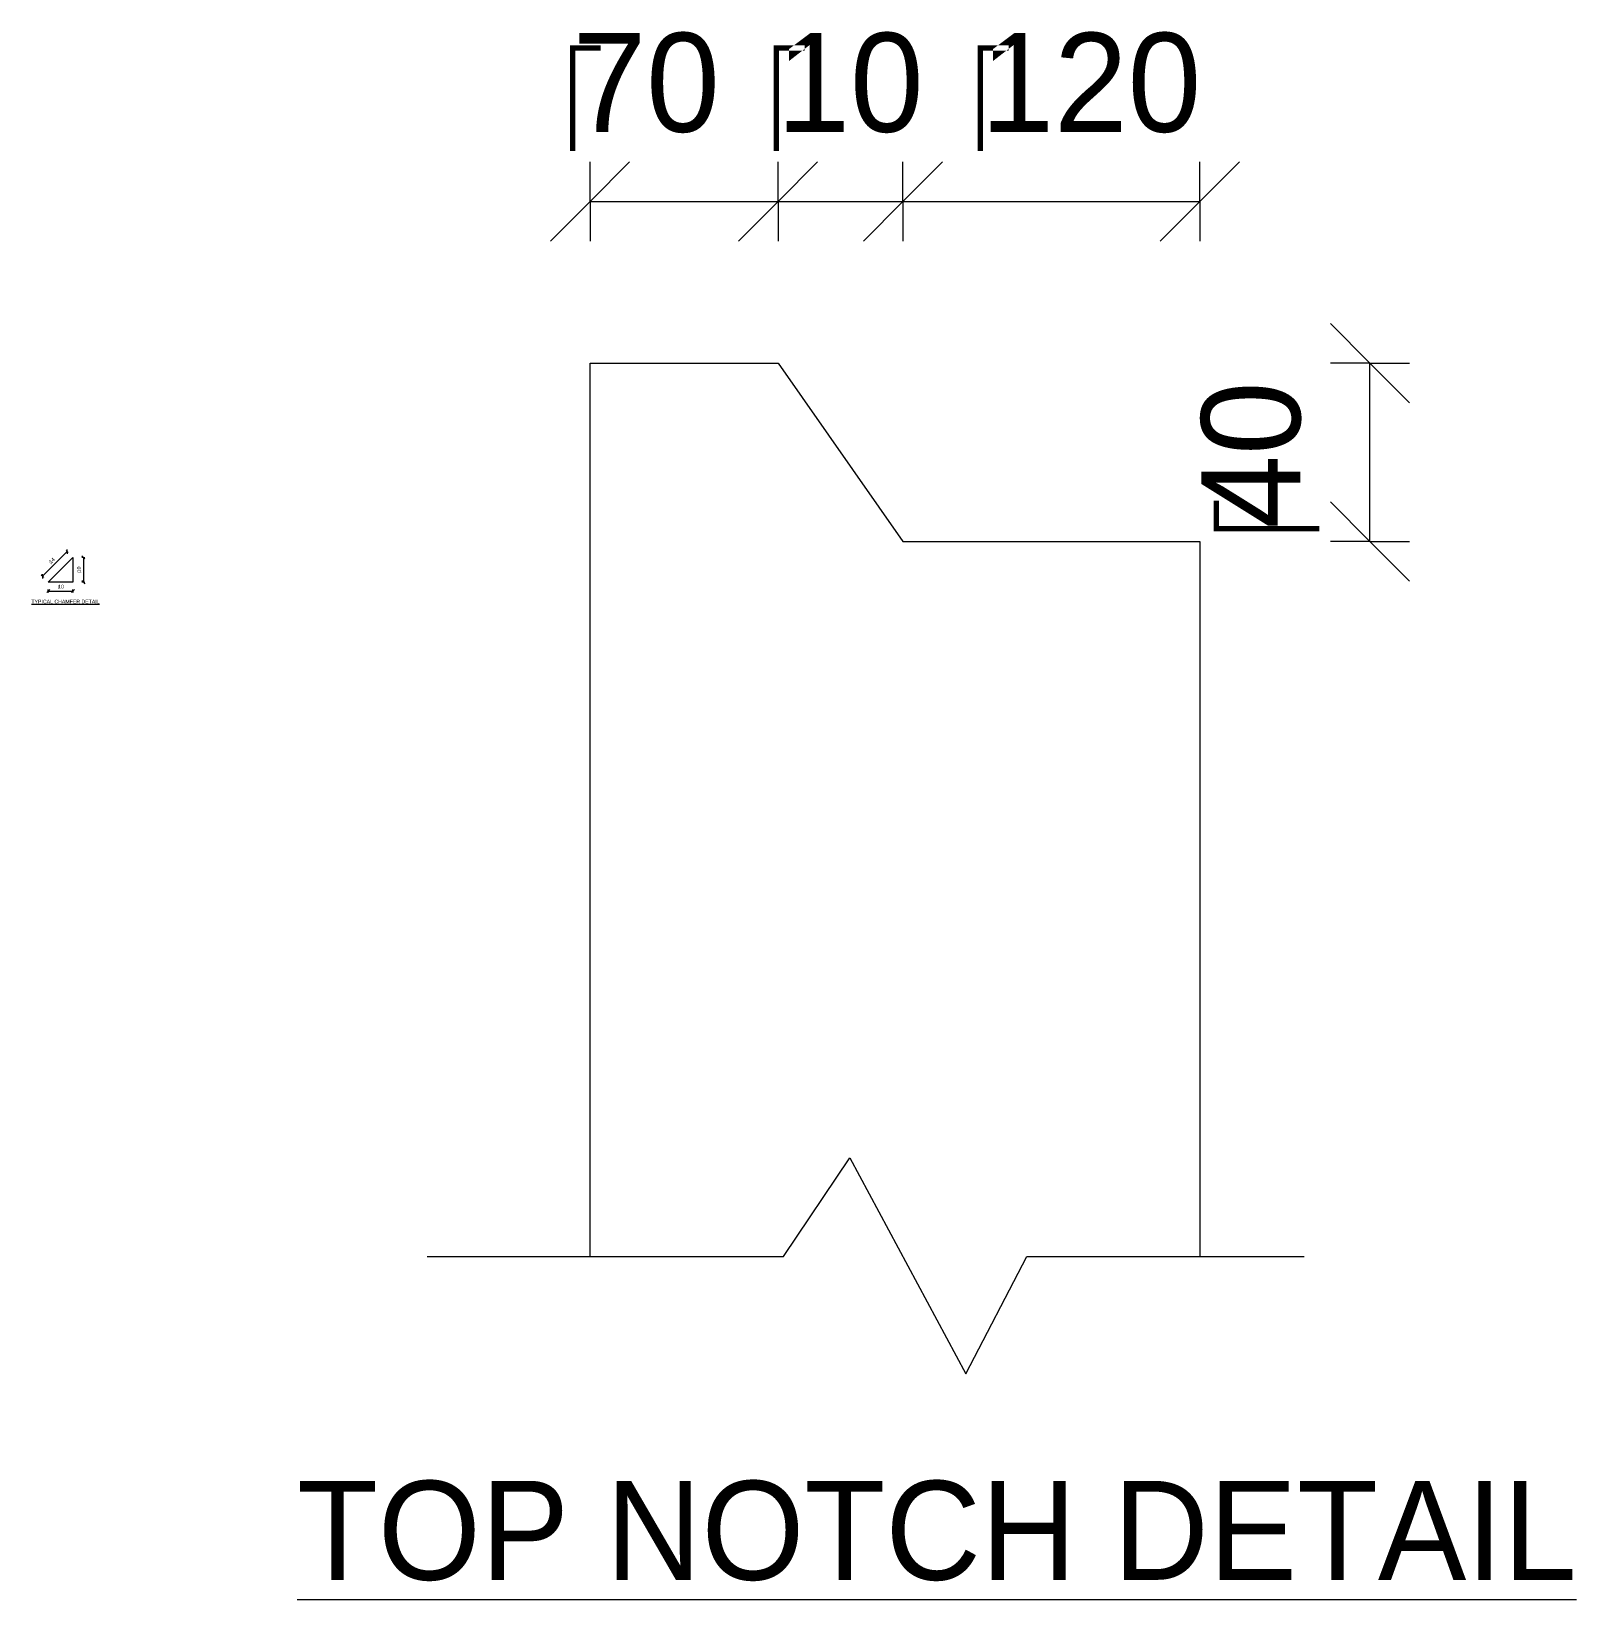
# Model space of a CAD drawing. Header units: millimetres. Extents: x 17731 to 34869, y 1067 to 18539.
# Drawn here: x 31747 to 34869, y 1067 to 4236 of the extents above; entities that cross this region are included whole.
import ezdxf

# ---------------------------------------------------------------- set-up
doc = ezdxf.new("R2010")
doc.units = ezdxf.units.MM
for name, color, linetype, lineweight in [('A-ANNO-DIMS', 211, 'Continuous', 9), ('A-ANNO-DIMS-3', 211, 'Continuous', 9), ('A-ANNO-DIMS-80', 211, 'Continuous', 9), ('A-DETL-THIN', 151, 'Continuous', 18), ('G-ANNO-TEXT', 231, 'Continuous', 9)]:
    doc.layers.add(name, color=color, linetype=linetype, lineweight=lineweight)
doc.styles.add('Arial_3', font='arial.ttf', dxfattribs={"height": 7.5})
doc.styles.add('Nirmala UI Semilight_3', font='NirmalaS.ttf', dxfattribs={"height": 7.5})
doc.styles.add('Nirmala UI Semilight_4', font='NirmalaS.ttf', dxfattribs={"height": 200})
doc.styles.add('Nirmala UI Semilight_5', font='NirmalaS.ttf', dxfattribs={"height": 200})
doc.dimstyles.new('Arrow_Filled_-_2_5_NI_UI_5', dxfattribs={"dimscale": 304.8, "dimtxt": 7.85523, "dimasz": 0.019685, "dimexe": 0.009843, "dimexo": 0.0625, "dimgap": 0.009843, "dimtad": 1, "dimdec": 4, "dimzin": 0, "dimdsep": 46, "dimtxsty": 'Nirmala UI Semilight_3', "dimblk1": 'OBLIQUE', "dimblk2": 'OBLIQUE', "dimsah": 1, "dimcen": 0.09, "dimazin": 0, "dimtfac": 1, "dimtdec": 4, "dimtix": 1, "dimtmove": 0, "dimatfit": 3, "dimfxl": 0.009843, "dimfxlon": 1, "dimtvp": 1, "dimtolj": 1, "dimtzin": 0, "dimarcsym": 2})
doc.dimstyles.new('Arrow_Filled_-_2_5_NI_UI_6', dxfattribs={"dimscale": 304.8, "dimtxt": 209.472789, "dimasz": 0.524934, "dimexe": 0.262467, "dimexo": 0.0625, "dimgap": 0.262467, "dimtad": 1, "dimdec": 4, "dimzin": 0, "dimdsep": 46, "dimtxsty": 'Nirmala UI Semilight_4', "dimblk1": 'OBLIQUE', "dimblk2": 'OBLIQUE', "dimsah": 1, "dimcen": 0.09, "dimazin": 0, "dimtfac": 1, "dimtdec": 4, "dimtix": 1, "dimtmove": 2, "dimatfit": 3, "dimfxl": 0.262467, "dimfxlon": 1, "dimtvp": 1, "dimtolj": 1, "dimtzin": 0, "dimarcsym": 2})
doc.dimstyles.new('Arrow_Filled_-_2_5_NI_UI_7', dxfattribs={"dimscale": 304.8, "dimtxt": 209.472789, "dimasz": 0.524934, "dimexe": 0.262467, "dimexo": 0.0625, "dimgap": 0.262467, "dimtad": 1, "dimdec": 4, "dimzin": 0, "dimdsep": 46, "dimtxsty": 'Nirmala UI Semilight_4', "dimblk1": 'OBLIQUE', "dimblk2": 'OBLIQUE', "dimsah": 1, "dimcen": 0.09, "dimazin": 0, "dimtfac": 1, "dimtdec": 4, "dimtix": 1, "dimtmove": 0, "dimatfit": 3, "dimfxl": 0.262467, "dimfxlon": 1, "dimtvp": 1, "dimtolj": 1, "dimtzin": 0, "dimarcsym": 2})

# ---------------------------------------------------------------- blocks, each defined once
blk = doc.blocks.new('DIMBLOCK47-CHAMFER DETAIL')
at = {"layer": 'A-ANNO-DIMS-3'}
for p, q in [((31780.8, 3104.9), (31783.8, 3107.9)), ((31780.8, 3104.9), (31780.8, 3107.9)), ((31830.8, 3104.9), (31833.8, 3107.9)), ((31830.8, 3104.9), (31830.8, 3107.9)), ((31780.8, 3104.9), (31777.8, 3101.9)), ((31780.8, 3104.9), (31830.8, 3104.9)), ((31780.8, 3104.9), (31780.8, 3101.9)), ((31830.8, 3104.9), (31827.8, 3101.9)), ((31830.8, 3104.9), (31830.8, 3101.9))]:
    blk.add_line(p, q, dxfattribs=at)
at = {"layer": 'A-ANNO-DIMS-3', "color": 0, "insert": (31800.9, 3117.7), "char_height": 7.5, "width": 11.654, "attachment_point": 1, "line_spacing_factor": 1.142579, "style": 'Nirmala UI Semilight_3'}
blk.add_mtext('\u202a10', dxfattribs=at)
blk = doc.blocks.new('_Oblique')
at = {"color": 0, "linetype": 'ByBlock', "lineweight": -2}
blk.add_line((-0.5, -0.5), (0.5, 0.5), dxfattribs=at)
blk = doc.blocks.new('DIMBLOCK48-CHAMFER DETAIL')
at = {"layer": 'A-ANNO-DIMS-3'}
for p, q in [((31851.8, 3172.8), (31848.8, 3175.8)), ((31851.8, 3172.8), (31848.8, 3172.8)), ((31851.8, 3172.8), (31851.8, 3122.8)), ((31851.8, 3172.8), (31854.8, 3169.8)), ((31851.8, 3172.8), (31854.8, 3172.8)), ((31851.8, 3122.8), (31848.8, 3125.8)), ((31851.8, 3122.8), (31848.8, 3122.8)), ((31851.8, 3122.8), (31854.8, 3119.8)), ((31851.8, 3122.8), (31854.8, 3122.8))]:
    blk.add_line(p, q, dxfattribs=at)
at = {"layer": 'A-ANNO-DIMS-3', "color": 0, "insert": (31839, 3142.9), "char_height": 7.5, "width": 11.654, "attachment_point": 1, "rotation": 90, "line_spacing_factor": 1.142579, "style": 'Nirmala UI Semilight_3'}
blk.add_mtext('\u202a10', dxfattribs=at)
blk = doc.blocks.new('DIMBLOCK49-CHAMFER DETAIL')
at = {"layer": 'A-ANNO-DIMS-3'}
for p, q in [((31768.9, 3134.7), (31818.9, 3184.7)), ((31818.9, 3184.7), (31816.8, 3186.8)), ((31818.9, 3184.7), (31818.9, 3188.9)), ((31818.9, 3184.7), (31818.9, 3180.4)), ((31818.9, 3184.7), (31821, 3182.5)), ((31768.9, 3134.7), (31768.9, 3138.9)), ((31768.9, 3134.7), (31766.8, 3136.8)), ((31768.9, 3134.7), (31768.9, 3130.4)), ((31768.9, 3134.7), (31771, 3132.5))]:
    blk.add_line(p, q, dxfattribs=at)
at = {"layer": 'A-ANNO-DIMS-3', "color": 0, "insert": (31781.4, 3165.2), "char_height": 7.5, "width": 11.826, "attachment_point": 1, "rotation": 45, "line_spacing_factor": 1.142579, "style": 'Nirmala UI Semilight_3'}
blk.add_mtext('\u202a14', dxfattribs=at)
blk = doc.blocks.new('DIMBLOCK50-TOP NOTCH DETAIL')
at = {"layer": 'A-ANNO-DIMS-80'}
for p, q in [((32875.5, 3891.8), (32955.5, 3971.8)), ((32875.5, 3891.8), (32875.5, 3971.8)), ((33255.5, 3891.8), (33335.5, 3971.8)), ((33255.5, 3891.8), (33255.5, 3971.8)), ((32875.5, 3891.8), (32795.5, 3811.8)), ((32875.5, 3891.8), (33255.5, 3891.8)), ((32875.5, 3891.8), (32875.5, 3811.8)), ((33255.5, 3891.8), (33175.5, 3811.8)), ((33255.5, 3891.8), (33255.5, 3811.8))]:
    blk.add_line(p, q, dxfattribs=at)
at = {"layer": 'A-ANNO-DIMS-80', "color": 0, "insert": (32840.3, 4232.7), "char_height": 200, "width": 356.485, "attachment_point": 1, "line_spacing_factor": 1.142579, "style": 'Nirmala UI Semilight_4'}
blk.add_mtext('\u202a70', dxfattribs=at)
blk = doc.blocks.new('DIMBLOCK51-TOP NOTCH DETAIL')
at = {"layer": 'A-ANNO-DIMS-80'}
for p, q in [((33255.5, 3891.8), (33335.5, 3971.8)), ((33255.5, 3891.8), (33255.5, 3971.8)), ((33507.9, 3891.8), (33587.9, 3971.8)), ((33507.9, 3891.8), (33507.9, 3971.8)), ((33255.5, 3891.8), (33175.5, 3811.8)), ((33255.5, 3891.8), (33507.9, 3891.8)), ((33255.5, 3891.8), (33255.5, 3811.8)), ((33507.9, 3891.8), (33427.9, 3811.8)), ((33507.9, 3891.8), (33507.9, 3811.8))]:
    blk.add_line(p, q, dxfattribs=at)
at = {"layer": 'A-ANNO-DIMS-80', "color": 0, "insert": (33252.2, 4232.7), "char_height": 200, "width": 310.781, "attachment_point": 1, "line_spacing_factor": 1.142579, "style": 'Nirmala UI Semilight_4'}
blk.add_mtext('\u202a10', dxfattribs=at)
blk = doc.blocks.new('DIMBLOCK52-TOP NOTCH DETAIL')
at = {"layer": 'A-ANNO-DIMS-80'}
for p, q in [((33507.9, 3891.8), (33587.9, 3971.8)), ((33507.9, 3891.8), (33507.9, 3971.8)), ((34107.9, 3891.8), (34187.9, 3971.8)), ((34107.9, 3891.8), (34107.9, 3971.8)), ((33507.9, 3891.8), (33427.9, 3811.8)), ((33507.9, 3891.8), (34107.9, 3891.8)), ((33507.9, 3891.8), (33507.9, 3811.8)), ((34107.9, 3891.8), (34027.9, 3811.8)), ((34107.9, 3891.8), (34107.9, 3811.8))]:
    blk.add_line(p, q, dxfattribs=at)
at = {"layer": 'A-ANNO-DIMS-80', "color": 0, "insert": (33664.4, 4232.7), "char_height": 200, "width": 493.594, "attachment_point": 1, "line_spacing_factor": 1.142579, "style": 'Nirmala UI Semilight_4'}
blk.add_mtext('\u202a120', dxfattribs=at)
blk = doc.blocks.new('DIMBLOCK53-TOP NOTCH DETAIL')
at = {"layer": 'A-ANNO-DIMS-80'}
for p, q in [((34451.5, 3565.5), (34371.5, 3645.5)), ((34451.5, 3565.5), (34371.5, 3565.5)), ((34451.5, 3205), (34451.5, 3565.5)), ((34451.5, 3565.5), (34531.5, 3485.5)), ((34451.5, 3565.5), (34531.5, 3565.5)), ((34451.5, 3205), (34371.5, 3285)), ((34451.5, 3205), (34371.5, 3205)), ((34451.5, 3205), (34531.5, 3125)), ((34451.5, 3205), (34531.5, 3205))]:
    blk.add_line(p, q, dxfattribs=at)
at = {"layer": 'A-ANNO-DIMS-80', "color": 0, "insert": (34110.6, 3231), "char_height": 200, "width": 370.196, "attachment_point": 1, "rotation": 90, "line_spacing_factor": 1.142579, "style": 'Nirmala UI Semilight_4'}
blk.add_mtext('\u202a40', dxfattribs=at)

msp = doc.modelspace()

# ---------------------------------------------------------------- linework, layer by layer
at = {"layer": 'A-DETL-THIN', "lineweight": 9}
for p, q in [((32875.49559, 1760.77489), (32875.49559, 3565.45823)), ((32875.49559, 3565.45823), (33255.49559, 3565.45823)), ((33255.49559, 3565.45823), (33507.86922, 3205.03133)), ((33507.86922, 3205.03133), (34107.86922, 3205.03133)), ((34107.86922, 3205.03133), (34107.86922, 1760.77489)), ((33266.47538, 1760.77489), (33400.68167, 1959.7439)), ((33400.68167, 1959.7439), (33634.88146, 1523.30928)), ((32546.47538, 1760.77489), (33266.47538, 1760.77489)), ((33634.88146, 1523.30928), (33758.51018, 1760.77489)), ((33758.51018, 1760.77489), (34318.51018, 1760.77489))]:
    msp.add_line(p, q, dxfattribs=at)
at = {"layer": 'A-DETL-THIN'}
for p, q in [((31830.76442, 3172.79249), (31780.76442, 3122.79249)), ((31830.76442, 3172.79249), (31830.76442, 3122.79249)), ((31830.76442, 3122.79249), (31780.76442, 3122.79249))]:
    msp.add_line(p, q, dxfattribs=at)

# ---------------------------------------------------------------- texts
at = {"layer": 'G-ANNO-TEXT', "color": 7, "attachment_point": 1}
for s, insert, char_height, width, style in [('\\LTYPICAL CHAMFER DETAIL', (31746.6862, 3087.48198), 7.5, 166.9113375, 'Arial_3'), ('\\LTOP NOTCH DETAIL', (32283.59683, 1307.16895), 200, 2975.864, 'Nirmala UI Semilight_5')]:
    msp.add_mtext(s, dxfattribs=dict(at, insert=insert, char_height=char_height, width=width, style=style))

# ---------------------------------------------------------------- dimensions: what is measured, and where the dimension line sits
at = {"layer": 'A-ANNO-DIMS'}
for base, p1, p2, text, override, picture, middle in [((33255.49559, 3891.80151), (32875.49559, 3811.80151), (33255.49559, 3811.80151), '\u202a70', {"dimpost": '<>', "dimfxl": 380}, 'DIMBLOCK50-TOP NOTCH DETAIL', (33018.55138, 4099.40571)), ((34107.86922, 3891.80151), (33507.86922, 3811.80151), (34107.86922, 3811.80151), '\u202a120', {"dimpost": '<>', "dimfxl": 600}, 'DIMBLOCK52-TOP NOTCH DETAIL', (33911.21768, 4099.40571))]:
    dim = msp.add_linear_dim(base=base, p1=p1, p2=p2, text=text, dimstyle='Arrow_Filled_-_2_5_NI_UI_6', override=override, dxfattribs=at)
    dim.commit()
    dim.dimension.update_dxf_attribs({"geometry": picture, "text_midpoint": middle, "dimtype": 160})
for base, p1, p2, dimstyle, override, picture, middle in [((33507.86922, 3891.80151), (33255.49559, 3811.80151), (33507.86922, 3811.80151), 'Arrow_Filled_-_2_5_NI_UI_7', {"dimpost": '<>', "dimfxl": 252.373632}, 'DIMBLOCK51-TOP NOTCH DETAIL', (33381.6824, 4092.79155)), ((31830.76442, 3104.90761), (31780.76442, 3107.90761), (31830.76442, 3107.90761), 'Arrow_Filled_-_2_5_NI_UI_5', {"dimpost": '<>', "dimfxl": 50}, 'DIMBLOCK47-CHAMFER DETAIL', (31805.76442, 3112.44474))]:
    dim = msp.add_linear_dim(base=base, p1=p1, p2=p2, text='\u202a10', dimstyle=dimstyle, override=override, dxfattribs=at)
    dim.commit()
    dim.dimension.update_dxf_attribs({"geometry": picture, "text_midpoint": middle})
for base, p1, p2, angle, text, dimstyle, override, picture, middle in [((34451.52471, 3565.45823), (34371.52471, 3205.03133), (34371.52471, 3565.45823), 90, '\u202a40', 'Arrow_Filled_-_2_5_NI_UI_7', {"dimpost": '<>', "dimfxl": 360.426899}, 'DIMBLOCK53-TOP NOTCH DETAIL', (34251.09254, 3385.24478)), ((31818.90479, 3184.65212), (31771.02611, 3132.5308), (31821.02611, 3182.5308), 45, '\u202a14', 'Arrow_Filled_-_2_5_NI_UI_5', {"dimpost": '<>', "dimfxl": 70.710678}, 'DIMBLOCK49-CHAMFER DETAIL', (31788.57524, 3164.98167)), ((31851.77174, 3122.79249), (31848.77174, 3172.79249), (31848.77174, 3122.79249), 90, '\u202a10', 'Arrow_Filled_-_2_5_NI_UI_5', {"dimpost": '<>', "dimfxl": 50}, 'DIMBLOCK48-CHAMFER DETAIL', (31844.23461, 3147.79249))]:
    dim = msp.add_linear_dim(base=base, p1=p1, p2=p2, angle=angle, text=text, dimstyle=dimstyle, override=override, dxfattribs=at)
    dim.commit()
    dim.dimension.update_dxf_attribs({"geometry": picture, "text_midpoint": middle})

doc.saveas('drawing.dxf')
